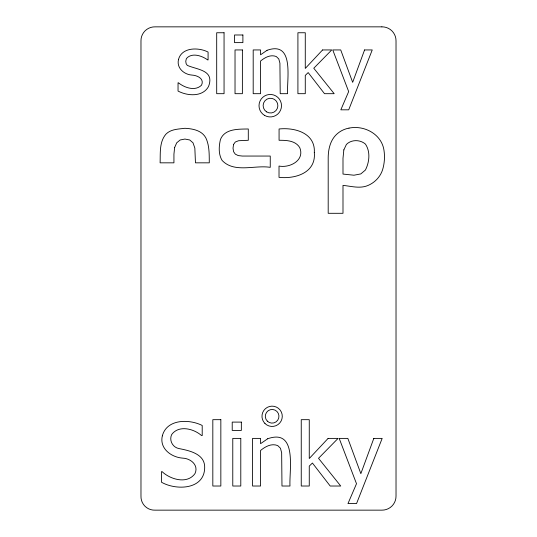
<?xml version="1.0" encoding="UTF-8"?>
<svg xmlns="http://www.w3.org/2000/svg" width="537" height="537" viewBox="0 0 537 537"><rect width="100%" height="100%" fill="white"/><g stroke="black" fill="none" stroke-linecap="round" stroke-linejoin="round"><path stroke-width="0.81" d="M349.01 128.121C364.261 124.94 381.659 134.156 383.989 150.34A44.222 44.222 0 0 1 382.525 169.96C380.223 176.915 374.846 182.513 368.147 185.406C360.065 188.943 351.326 186.211 342.995 185.379L342.995 213.303L328.194 213.303L328.194 157.777C328.268 149.783 330 141.372 335.598 135.337A24.306 24.306 0 0 1 349.01 128.121M314.313 152.609C316.172 172.786 295.431 179.116 279.018 177.358L279.018 166.061C289.899 168.162 304.996 160.328 299.74 147.608C295.471 140.54 286.469 140.251 279.072 140.285L279.072 128.987C294.853 127.262 315.575 133.089 314.313 152.609M178.519 59.419C176.351 67.924 184.023 74.562 191.984 75.086C197.274 75.375 204.59 78.637 201.556 85.148C195.246 91.518 184.567 87.732 178.432 82.799L178.042 82.799L178.042 91.062C187.48 96.049 202.718 97.244 208.571 86.423C214.773 69.998 197.301 69.823 187.245 65.353L186.131 63.655L185.755 61.265L186.386 58.56C191.917 52.23 201.925 55.754 207.685 59.929L208.081 59.929L208.081 52.062C198.656 47.196 181.821 47.061 178.519 59.419M343.841 149.883L342.995 158.368L342.995 174.075L353.97 175.21L360.81 173.914L365.402 170.041C369.429 162.174 370.577 151.696 365.428 144.084C360.139 139.492 351.393 139.378 346.385 144.46L343.841 149.883M162.335 435.843C159.274 448.509 171.263 457.282 182.681 458.135C190.601 458.397 198.918 465.062 194.998 473.574C187.265 484.508 170.39 479.501 162.087 471.647L161.489 471.647L161.489 482.219C175.988 490.556 204.127 489.892 204.678 467.935C205.235 454.013 189.762 450.691 179.056 448.583C172.706 447.462 168.94 440.501 171.645 434.601C178.72 424.801 193.723 428.64 201.57 435.581L202.207 435.581L202.207 425.472C189.326 418.934 166.819 418.806 162.335 435.843M174.632 147.541L173.934 154.173L173.934 162.832L160.107 162.832C160.456 153.22 159.2 142.023 165.893 134.21C170.873 129.055 178.318 129.155 184.916 128.289C192.77 128.726 201.845 130.35 205.899 138.002C209.49 145.675 209.208 154.522 209.289 162.832L195.461 162.832L194.844 148.091L193.011 142.815L189.762 139.989L184.916 139.049L180.143 139.989L176.707 142.815L174.632 147.541M233.582 144.44L233.018 148.145L233.588 151.689L235.3 154.146L238.2 155.576L242.321 156.052L270.252 156.052L270.252 167.349C254.847 164.792 234.354 173.384 222.11 160.442C218.331 154.179 218.854 146.386 220.438 139.513C224.735 128.538 238.522 129.162 248.295 128.987L248.295 140.285L238.582 140.728L235.273 142.036L233.582 144.44M364.569 49.941L352.661 82.329L340.72 49.941L332.765 49.941L348.667 91.572L340.834 109.823L348.708 109.823L372.242 49.941L364.569 49.941M373.812 438.393L360.851 473.654L347.848 438.393L339.196 438.393L356.501 483.716L347.976 503.578L356.548 503.578L382.169 438.393L373.812 438.393M322.589 49.941L305.278 68.427L305.278 32.75L297.914 32.75L297.914 93.686L305.278 93.686L305.278 75.402L308.178 72.582L324.502 93.686L334.182 93.686L313.776 68.233L331.752 49.941L322.589 49.941M328.107 438.393L309.265 458.517L309.265 419.672L301.25 419.672L301.25 486.019L309.265 486.019L309.265 466.103L312.42 463.035L330.201 486.019L340.727 486.019L318.515 458.303L338.088 438.393L328.107 438.393M267.057 50.297L260.552 54.801L260.552 49.941L253.196 49.941L253.196 93.686L260.552 93.686L260.552 61.03C264.929 57.466 270.541 54.264 276.3 56.546L278.804 58.989L279.918 63.158L280.213 93.686L287.577 93.686C286.677 79.798 294.833 40.45 267.057 50.297M267.654 438.776L260.573 443.676L260.573 438.393L252.558 438.393L252.558 486.019L260.573 486.019L260.573 450.456C265.338 446.576 271.447 443.099 277.716 445.576L280.442 448.241L281.656 452.778L281.979 486.019L289.993 486.019C289.013 470.895 297.887 428.056 267.654 438.776M381.874 26.85L155.126 26.85A13.814 13.814 0 0 0 140.976 41.007L140.976 495.993A13.553 13.553 0 0 0 155.126 510.15L381.874 510.15A13.949 13.949 0 0 0 396.024 495.993L396.024 41.007A13.902 13.902 0 0 0 381.874 26.85M224.057 32.75L216.693 32.75L216.693 93.686L224.057 93.686L224.057 32.75M242.892 34.986L234.515 34.986L234.515 42.624L242.892 42.624L242.892 34.986M242.382 49.941L235.025 49.941L235.025 93.686L242.382 93.686L242.382 49.941M220.841 419.672L212.82 419.672L212.82 486.019L220.841 486.019L220.841 419.672M241.348 422.102L232.219 422.102L232.219 430.419L241.348 430.419L241.348 422.102M240.791 438.393L232.776 438.393L232.776 486.019L240.791 486.019L240.791 438.393M267.305 421.122A6.82 6.82 0 0 0 278.716 418.061A6.82 6.82 0 0 0 270.366 409.704A6.82 6.82 0 0 0 267.305 421.122M264.949 423.478A10.156 10.156 0 0 0 281.938 418.927A10.156 10.156 0 0 0 269.5 406.489A10.156 10.156 0 0 0 264.949 423.478M264.634 115.435A11.243 11.243 0 0 0 281.502 105.702A11.243 11.243 0 0 0 264.634 95.962A11.243 11.243 0 0 0 264.634 115.435M266.547 111.85A7.377 7.377 0 0 0 277.864 105.93A7.377 7.377 0 0 0 267.077 99.09A7.377 7.377 0 0 0 266.547 111.85"/></g></svg>
